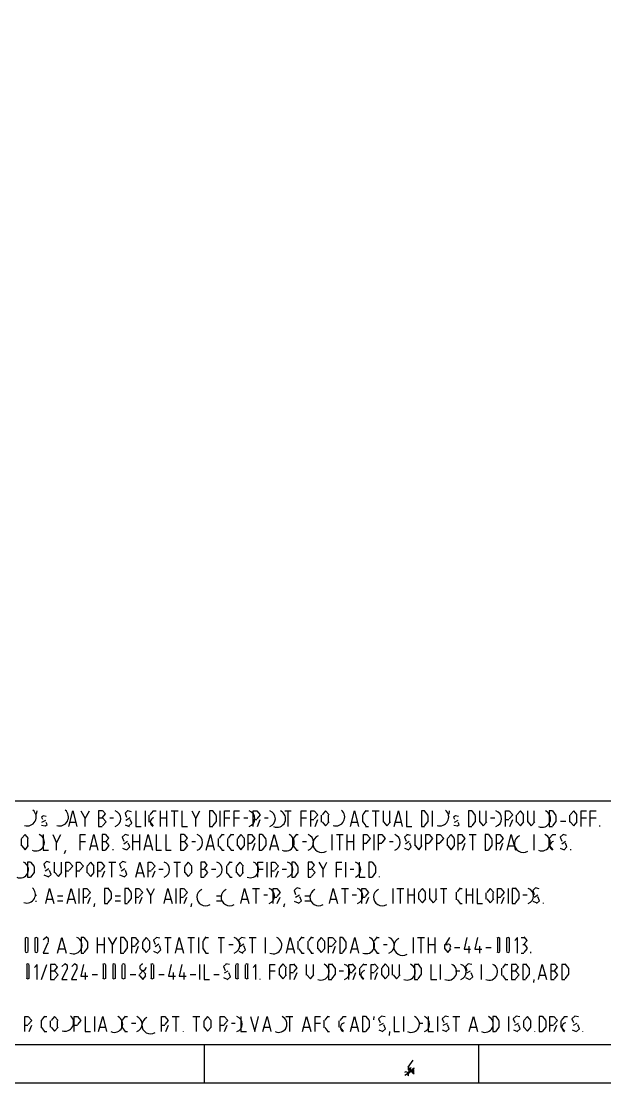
# Model space of a CAD drawing. Header units: millimetres. Extents: x 35 to 1147, y 31 to 824.
# Drawn here: x 188.5 to 318.5, y 31 to 267.6 of the extents above; entities that cross this region are included whole.
import ezdxf

# ---------------------------------------------------------------- set-up
doc = ezdxf.new("R2010")
doc.units = ezdxf.units.MM
for name, color, linetype in [('ARCS', 4, 'Continuous'), ('CURVES', 6, 'Continuous'), ('LINES', 7, 'Continuous'), ('RECTANGLES', 3, 'Continuous')]:
    doc.layers.add(name, color=color, linetype=linetype)

msp = doc.modelspace()

# ---------------------------------------------------------------- linework, layer by layer
at = {"layer": 'ARCS'}
for centre, radius, start, end in [((310.33, 337.69), 134.11, 150.0914, 150.0914), ((189.85, 90.25), 1.99, 252.0506, 50.5722), ((197.02, 90.25), 2, 252.7839, 49.8208), ((208.84, 89.86), 1.84, 289.0256, 70.9744), ((218.26, 89.08), 1.01, 100.6197, 246.3706), ((238.72, 89.86), 1.84, 289.0256, 70.9744), ((243.28, 89.86), 1.84, 289.0256, 70.9744), ((245.5, 89.86), 1.91, 245.8545, 65.8545), ((258.58, 90.25), 2, 252.7839, 49.8208), ((281.74, 90.25), 2, 252.7839, 49.8208), ((293.68, 89.86), 1.84, 289.0256, 70.9744), ((304.54, 89.86), 1.91, 245.8545, 65.8545), ((191.74, 84.58), 1.91, 245.8545, 65.8545), ((227.08, 84.58), 1.84, 289.0256, 70.9744), ((247.42, 84.58), 1.91, 245.8545, 65.8545), ((251.8, 84.58), 1.84, 289.0256, 70.9744), ((255.46, 84.28), 1.96, 113.8059, 302.0054), ((271.12, 84.58), 1.84, 289.0256, 70.9744), ((300.34, 84.28), 1.96, 113.8059, 302.0054), ((304.48, 84.58), 1.88, 247.5206, 67.5206), ((307.3, 83.8), 1.01, 100.6197, 246.3706), ((188.26, 78.52), 1.85, 245.0952, 65.0952), ((219.76, 78.52), 1.78, 289.6538, 70.3462), ((231.52, 78.52), 1.78, 289.6538, 70.3462), ((239.56, 78.52), 1.83, 246.8014, 66.8014), ((247.24, 78.52), 1.78, 289.6538, 70.3462), ((262.36, 78.52), 1.78, 289.6538, 70.3462), ((189.73, 73), 1.94, 251.3126, 49.9392), ((229.54, 72.37), 1.91, 114.7751, 302.55), ((234.94, 72.37), 1.91, 114.7751, 302.55), ((243.16, 72.64), 1.78, 289.6538, 70.3462), ((254.74, 72.37), 1.91, 114.7751, 302.55), ((262.84, 72.64), 1.78, 289.6538, 70.3462), ((268.9, 72.37), 1.91, 114.7751, 302.55), ((300.88, 72.64), 1.78, 289.6538, 70.3462), ((200.14, 61.66), 1.91, 245.8545, 65.8545), ((235.36, 61.66), 1.84, 289.0256, 70.9744), ((244.66, 61.66), 1.91, 245.8545, 65.8545), ((265.36, 61.66), 1.88, 247.5206, 67.5206), ((269.8, 61.66), 1.84, 289.0256, 70.9744), ((273.46, 61.36), 1.96, 113.8059, 302.0054), ((215.62, 56.74), 0.72, 90, 0), ((255.28, 55.72), 1.83, 246.8014, 66.8014), ((259.96, 55.72), 1.78, 289.6538, 70.3462), ((274.48, 55.72), 1.83, 246.8014, 66.8014), ((283.66, 55.72), 1.85, 245.0952, 65.0952), ((285.88, 55.72), 1.78, 289.6538, 70.3462), ((292.78, 55.72), 1.85, 245.0952, 65.0952), ((265.18, 55), 1.01, 100.6197, 246.3706), ((198.22, 44.44), 1.94, 252.0721, 49.1849), ((209.26, 44.08), 1.85, 245.0952, 65.0952), ((213.64, 44.08), 1.78, 289.6538, 70.3462), ((217.3, 43.81), 1.91, 114.7751, 302.55), ((235.96, 44.08), 1.78, 289.6538, 70.3462), ((245.86, 44.08), 1.85, 245.0952, 65.0952), ((275.38, 44.08), 1.85, 245.0952, 65.0952), ((277.72, 44.08), 1.78, 289.6538, 70.3462), ((291.82, 44.08), 1.85, 245.0952, 65.0952), ((260.62, 43.36), 1.01, 100.6197, 246.3706), ((309.97, 43.36), 1.01, 95.3558, 244.8852), ((274.21, 32.86), 0.563, 329.5345, 128.1572), ((275.41, 32.92), 0.761, 37.3039, 199.179), ((275.41, 34.3), 0.735, 165.3791, 326.3099), ((275.41, 32.71), 0.709, 27.646, 192.2648), ((275.44, 34.54), 0.649, 163.3008, 333.4349), ((275.8, 34), 0.608, 135, 296.5651), ((276.1, 33.64), 0.603, 95.7106, 264.2894)]:
    msp.add_arc(centre, radius, start, end, dxfattribs=at)
at = {"layer": 'CURVES'}
for p, q in [((193.44, 90.52), (193.02, 90.22)), ((193.02, 90.22), (193.21, 89.74)), ((194.04, 90.33), (193.36, 90.52)), ((199.12, 88.12), (199.96, 91.6)), ((199.96, 91.6), (200.92, 88.12)), ((201.76, 91.6), (202.72, 89.92)), ((202.72, 89.92), (203.68, 91.6)), ((206.56, 91.6), (205.72, 91.6)), ((205.72, 91.6), (205.72, 88.12)), ((207.28, 90.94), (206.62, 91.72)), ((206.62, 90.16), (207.28, 90.94)), ((207.4, 89.14), (206.62, 90.04)), ((212.26, 91.72), (211.62, 91.12)), ((211.62, 91.12), (211.96, 90.24)), ((213.05, 91.41), (212.28, 91.6)), ((214, 91.6), (214, 88.12)), ((217.9, 91.6), (217.12, 90.7)), ((224.32, 91.6), (224.32, 88.12)), ((226.48, 91.6), (227.44, 89.92)), ((227.44, 89.92), (228.28, 91.6)), ((231.16, 91.6), (230.44, 91.6)), ((230.44, 91.6), (230.44, 88.12)), ((232, 90.58), (231.22, 91.6)), ((233.8, 88.12), (233.8, 91.6)), ((233.8, 91.6), (235, 91.6)), ((235.96, 88.12), (235.96, 91.6)), ((235.96, 91.6), (237.16, 91.6)), ((240.16, 88.12), (240.16, 91.6)), ((240.16, 91.6), (241, 91.6)), ((241.84, 90.7), (241.06, 91.6)), ((241.06, 89.8), (241.84, 90.7)), ((250.84, 88.12), (250.84, 91.6)), ((250.84, 91.6), (252.04, 91.6)), ((253, 88.12), (253, 91.6)), ((253, 91.6), (253.72, 91.6)), ((254.56, 90.7), (253.78, 91.6)), ((253.78, 89.8), (254.56, 90.7)), ((256.3, 91.6), (255.52, 90.7)), ((257.08, 90.7), (256.3, 91.6)), ((261.88, 88.12), (262.72, 91.6)), ((262.72, 91.6), (263.68, 88.12)), ((265.3, 91.72), (264.64, 90.82)), ((271.6, 88.12), (272.56, 91.6)), ((272.56, 91.6), (273.4, 88.12)), ((274.36, 91.6), (274.36, 88.12)), ((278.32, 91.6), (277.72, 91.6)), ((277.72, 91.6), (277.72, 88.12)), ((279.16, 90.58), (278.38, 91.6)), ((285.24, 90.52), (284.82, 90.22)), ((284.82, 90.22), (285.01, 89.74)), ((285.96, 90.33), (285.28, 90.52)), ((288.88, 91.6), (288.16, 91.6)), ((288.16, 91.6), (288.16, 88.12)), ((289.72, 90.58), (288.94, 91.6)), ((296.44, 88.12), (296.44, 91.6)), ((296.44, 91.6), (297.16, 91.6)), ((298, 90.7), (297.22, 91.6)), ((297.22, 89.8), (298, 90.7)), ((299.74, 91.6), (298.96, 90.7)), ((300.52, 90.7), (299.74, 91.6)), ((306.88, 91.6), (306.16, 91.6)), ((306.16, 91.6), (306.16, 88.12)), ((307.72, 90.58), (306.94, 91.6)), ((311.62, 91.6), (310.84, 90.7)), ((312.4, 90.7), (311.62, 91.6)), ((313.24, 88.12), (313.24, 91.6)), ((313.24, 91.6), (314.44, 91.6)), ((315.28, 88.12), (315.28, 91.6)), ((315.28, 91.6), (316.6, 91.6)), ((192.99, 88.43), (193.81, 88.25)), ((193.9, 88.24), (194.31, 88.57)), ((194.31, 88.57), (194.09, 89.04)), ((206.62, 88.24), (207.4, 89.14)), ((211.63, 88.51), (212.55, 88.12)), ((212.5, 88.24), (213.14, 88.84)), ((213.14, 88.84), (212.8, 89.72)), ((214, 88.12), (215.2, 88.12)), ((217.12, 89.14), (217.9, 88.24)), ((224.32, 88.12), (225.52, 88.12)), ((231.22, 88.24), (232, 89.26)), ((255.52, 89.14), (256.3, 88.24)), ((256.3, 88.24), (257.08, 89.14)), ((264.64, 89.14), (265.3, 88.24)), ((269.2, 89.14), (269.98, 88.24)), ((269.98, 88.24), (270.76, 89.14)), ((274.36, 88.12), (275.56, 88.12)), ((278.38, 88.24), (279.16, 89.26)), ((284.91, 88.43), (285.73, 88.25)), ((285.7, 88.24), (286.11, 88.57)), ((286.11, 88.57), (285.89, 89.04)), ((288.94, 88.24), (289.72, 89.26)), ((290.68, 89.14), (291.46, 88.24)), ((291.46, 88.24), (292.24, 89.14)), ((298.96, 89.14), (299.74, 88.24)), ((299.74, 88.24), (300.52, 89.14)), ((301.36, 89.14), (302.14, 88.24)), ((302.14, 88.24), (302.92, 89.14)), ((306.94, 88.24), (307.72, 89.26)), ((310.84, 89.14), (311.62, 88.24)), ((311.62, 88.24), (312.4, 89.14)), ((189.34, 86.32), (188.56, 85.42)), ((190.12, 85.42), (189.34, 86.32)), ((193.36, 86.32), (193.36, 82.84)), ((195.52, 86.32), (196.36, 84.52)), ((196.36, 84.52), (197.32, 86.32)), ((201.64, 82.84), (201.64, 86.32)), ((201.64, 86.32), (202.84, 86.32)), ((203.8, 82.84), (204.64, 86.32)), ((204.64, 86.32), (205.6, 82.84)), ((207.28, 86.32), (206.56, 86.32)), ((206.56, 86.32), (206.56, 82.84)), ((208, 85.54), (207.34, 86.32)), ((207.34, 84.76), (208, 85.54)), ((211.66, 86.32), (211.02, 85.72)), ((211.02, 85.72), (211.36, 84.84)), ((212.45, 86.13), (211.68, 86.32)), ((215.92, 82.84), (216.76, 86.32)), ((216.76, 86.32), (217.72, 82.84)), ((218.56, 86.32), (218.56, 82.84)), ((220.72, 86.32), (220.72, 82.84)), ((224.8, 86.32), (223.96, 86.32)), ((223.96, 86.32), (223.96, 82.84)), ((225.52, 85.54), (224.86, 86.32)), ((224.86, 84.76), (225.52, 85.54)), ((229.72, 82.84), (230.68, 86.32)), ((230.68, 86.32), (231.52, 82.84)), ((233.26, 86.44), (232.6, 85.54)), ((235.3, 86.44), (234.64, 85.54)), ((237.46, 86.32), (236.68, 85.42)), ((238.24, 85.42), (237.46, 86.32)), ((239.08, 82.84), (239.08, 86.32)), ((239.08, 86.32), (239.8, 86.32)), ((240.64, 85.42), (239.86, 86.32)), ((239.86, 84.52), (240.64, 85.42)), ((242.2, 86.32), (241.48, 86.32)), ((241.48, 86.32), (241.48, 82.84)), ((243.04, 85.3), (242.26, 86.32)), ((243.88, 82.84), (244.84, 86.32)), ((244.84, 86.32), (245.8, 82.84)), ((249.82, 86.44), (249.16, 85.54)), ((264.76, 82.84), (264.76, 86.32)), ((264.76, 86.32), (265.48, 86.32)), ((266.32, 85.42), (265.54, 86.32)), ((265.54, 84.52), (266.32, 85.42)), ((268.12, 82.84), (268.12, 86.32)), ((268.12, 86.32), (268.84, 86.32)), ((269.68, 85.42), (268.9, 86.32)), ((268.9, 84.52), (269.68, 85.42)), ((274.54, 86.32), (273.9, 85.72)), ((273.9, 85.72), (274.24, 84.84)), ((275.21, 86.13), (274.44, 86.32)), ((278.68, 82.84), (278.68, 86.32)), ((278.68, 86.32), (279.4, 86.32)), ((280.24, 85.42), (279.46, 86.32)), ((279.46, 84.52), (280.24, 85.42)), ((281.08, 82.84), (281.08, 86.32)), ((281.08, 86.32), (281.8, 86.32)), ((282.64, 85.42), (281.86, 86.32)), ((281.86, 84.52), (282.64, 85.42)), ((284.26, 86.32), (283.48, 85.42)), ((285.04, 85.42), (284.26, 86.32)), ((285.88, 82.84), (285.88, 86.32)), ((285.88, 86.32), (286.6, 86.32)), ((287.44, 85.42), (286.66, 86.32)), ((286.66, 84.52), (287.44, 85.42)), ((292.6, 86.32), (291.88, 86.32)), ((291.88, 86.32), (291.88, 82.84)), ((293.44, 85.3), (292.66, 86.32)), ((294.4, 82.84), (294.4, 86.32)), ((294.4, 86.32), (295.12, 86.32)), ((295.96, 85.42), (295.18, 86.32)), ((295.18, 84.52), (295.96, 85.42)), ((296.8, 82.84), (297.64, 86.32)), ((297.64, 86.32), (298.6, 82.84)), ((306.94, 86.32), (306.16, 85.42)), ((309.22, 86.32), (308.58, 85.72)), ((308.58, 85.72), (308.92, 84.84)), ((310.01, 86.13), (309.24, 86.32)), ((188.56, 83.86), (189.34, 82.96)), ((189.34, 82.96), (190.12, 83.86)), ((193.36, 82.84), (194.56, 82.84)), ((208.12, 83.86), (207.34, 84.76)), ((207.34, 82.96), (208.12, 83.86)), ((211.03, 83.33), (211.95, 82.96)), ((212.02, 82.96), (212.66, 83.56)), ((212.66, 83.56), (212.32, 84.44)), ((218.56, 82.84), (219.76, 82.84)), ((220.72, 82.84), (221.92, 82.84)), ((225.64, 83.86), (224.86, 84.76)), ((224.86, 82.96), (225.64, 83.86)), ((232.6, 83.74), (233.26, 82.84)), ((234.64, 83.74), (235.3, 82.84)), ((236.68, 83.86), (237.46, 82.96)), ((237.46, 82.96), (238.24, 83.86)), ((242.26, 82.96), (243.04, 83.98)), ((249.16, 83.74), (249.82, 82.84)), ((273.91, 83.33), (274.83, 82.96)), ((274.78, 82.96), (275.42, 83.56)), ((275.42, 83.56), (275.08, 84.44)), ((276.28, 83.86), (277.06, 82.96)), ((277.06, 82.96), (277.84, 83.86)), ((283.48, 83.86), (284.26, 82.96)), ((284.26, 82.96), (285.04, 83.86)), ((292.66, 82.96), (293.44, 83.98)), ((306.16, 83.86), (306.94, 82.96)), ((308.59, 83.33), (309.51, 82.96)), ((309.46, 82.96), (310.1, 83.56)), ((310.1, 83.56), (309.76, 84.44)), ((190.6, 80.2), (189.88, 80.2)), ((189.88, 80.2), (189.88, 76.84)), ((191.44, 79.18), (190.66, 80.2)), ((194.14, 80.32), (193.5, 79.72)), ((193.5, 79.72), (193.84, 78.84)), ((194.93, 80.13), (194.16, 80.32)), ((195.14, 77.44), (194.8, 78.32)), ((198.4, 76.84), (198.4, 80.2)), ((198.4, 80.2), (199.12, 80.2)), ((199.96, 79.3), (199.18, 80.2)), ((199.18, 78.4), (199.96, 79.3)), ((200.8, 76.84), (200.8, 80.2)), ((200.8, 80.2), (201.52, 80.2)), ((202.36, 79.3), (201.58, 80.2)), ((201.58, 78.4), (202.36, 79.3)), ((203.98, 80.2), (203.2, 79.3)), ((204.76, 79.3), (203.98, 80.2)), ((205.6, 76.84), (205.6, 80.2)), ((205.6, 80.2), (206.32, 80.2)), ((207.16, 79.3), (206.38, 80.2)), ((206.38, 78.4), (207.16, 79.3)), ((211.06, 80.32), (210.42, 79.72)), ((210.42, 79.72), (210.76, 78.84)), ((211.85, 80.13), (211.08, 80.32)), ((212.06, 77.44), (211.72, 78.32)), ((214, 76.84), (214.96, 80.2)), ((214.96, 80.2), (215.92, 76.84)), ((216.76, 76.84), (216.76, 80.2)), ((216.76, 80.2), (217.48, 80.2)), ((218.32, 79.3), (217.54, 80.2)), ((217.54, 78.4), (218.32, 79.3)), ((225.7, 80.2), (224.92, 79.3)), ((226.48, 79.3), (225.7, 80.2)), ((229.24, 80.2), (228.52, 80.2)), ((228.52, 80.2), (228.52, 76.84)), ((229.96, 79.54), (229.3, 80.32)), ((229.3, 78.76), (229.96, 79.54)), ((230.08, 77.86), (229.3, 78.76)), ((235.06, 80.32), (234.4, 79.42)), ((237.22, 80.2), (236.44, 79.3)), ((238, 79.3), (237.22, 80.2)), ((241.24, 76.84), (241.24, 80.2)), ((241.24, 80.2), (242.44, 80.2)), ((244.24, 76.84), (244.24, 80.2)), ((244.24, 80.2), (244.96, 80.2)), ((245.8, 79.3), (245.02, 80.2)), ((245.02, 78.4), (245.8, 79.3)), ((249.4, 80.2), (248.8, 80.2)), ((248.8, 80.2), (248.8, 76.84)), ((250.24, 79.18), (249.46, 80.2)), ((253.12, 80.2), (252.4, 80.2)), ((252.4, 80.2), (252.4, 76.84)), ((253.84, 79.54), (253.18, 80.32)), ((253.18, 78.76), (253.84, 79.54)), ((253.96, 77.86), (253.18, 78.76)), ((254.8, 80.2), (255.76, 78.52)), ((255.76, 78.52), (256.6, 80.2)), ((258.76, 76.84), (258.76, 80.2)), ((258.76, 80.2), (259.96, 80.2)), ((263.8, 80.2), (263.8, 76.84)), ((266.68, 80.2), (265.96, 80.2)), ((265.96, 80.2), (265.96, 76.84)), ((267.52, 79.18), (266.74, 80.2)), ((190.66, 76.84), (191.44, 77.86)), ((193.51, 77.33), (194.43, 76.96)), ((194.5, 76.84), (195.14, 77.44)), ((196, 77.86), (196.78, 76.96)), ((196.78, 76.96), (197.56, 77.86)), ((203.2, 77.86), (203.98, 76.96)), ((203.98, 76.96), (204.76, 77.86)), ((210.43, 77.33), (211.35, 76.96)), ((211.42, 76.84), (212.06, 77.44)), ((224.92, 77.86), (225.7, 76.96)), ((225.7, 76.96), (226.48, 77.86)), ((229.3, 76.96), (230.08, 77.86)), ((234.4, 77.74), (235.06, 76.84)), ((236.44, 77.86), (237.22, 76.96)), ((237.22, 76.96), (238, 77.86)), ((249.46, 76.84), (250.24, 77.86)), ((253.18, 76.96), (253.96, 77.86)), ((263.8, 76.84), (265.12, 76.84)), ((266.74, 76.84), (267.52, 77.86)), ((193.96, 70.96), (194.8, 74.32)), ((194.8, 74.32), (195.76, 70.96)), ((198.76, 70.96), (199.6, 74.32)), ((199.6, 74.32), (200.56, 70.96)), ((202.36, 70.96), (202.36, 74.32)), ((202.36, 74.32), (203.08, 74.32)), ((203.92, 73.42), (203.14, 74.32)), ((203.14, 72.52), (203.92, 73.42)), ((207.76, 74.32), (207.04, 74.32)), ((207.04, 74.32), (207.04, 70.96)), ((208.6, 73.42), (207.82, 74.44)), ((212.2, 74.32), (211.6, 74.32)), ((211.6, 74.32), (211.6, 70.96)), ((213.04, 73.42), (212.26, 74.44)), ((214, 70.96), (214, 74.32)), ((214, 74.32), (214.72, 74.32)), ((215.56, 73.42), (214.78, 74.32)), ((214.78, 72.52), (215.56, 73.42)), ((216.4, 74.32), (217.36, 72.64)), ((217.36, 72.64), (218.2, 74.32)), ((220.36, 70.96), (221.2, 74.32)), ((221.2, 74.32), (222.16, 70.96)), ((223.96, 70.96), (223.96, 74.32)), ((223.96, 74.32), (224.68, 74.32)), ((225.52, 73.42), (224.74, 74.32)), ((224.74, 72.52), (225.52, 73.42)), ((237.4, 70.96), (238.24, 74.32)), ((238.24, 74.32), (239.2, 70.96)), ((244.6, 70.96), (244.6, 74.32)), ((244.6, 74.32), (245.44, 74.32)), ((246.28, 73.42), (245.5, 74.32)), ((245.5, 72.52), (246.28, 73.42)), ((249.94, 74.44), (249.3, 73.84)), ((249.3, 73.84), (249.64, 72.96)), ((250.73, 74.25), (249.96, 74.44)), ((257.2, 70.96), (258.04, 74.32)), ((258.04, 74.32), (259, 70.96)), ((264.4, 70.96), (264.4, 74.32)), ((264.4, 74.32), (265.12, 74.32)), ((265.96, 73.42), (265.18, 74.32)), ((265.18, 72.52), (265.96, 73.42)), ((277.9, 74.32), (277.12, 73.42)), ((278.68, 73.42), (277.9, 74.32)), ((286.3, 74.44), (285.64, 73.54)), ((290.08, 74.32), (290.08, 70.96)), ((293.02, 74.32), (292.24, 73.42)), ((293.8, 73.42), (293.02, 74.32)), ((294.64, 70.96), (294.64, 74.32)), ((294.64, 74.32), (295.36, 74.32)), ((296.2, 73.42), (295.42, 74.32)), ((295.42, 72.52), (296.2, 73.42)), ((298.6, 74.32), (297.88, 74.32)), ((297.88, 74.32), (297.88, 70.96)), ((299.44, 73.42), (298.66, 74.44)), ((303.1, 74.44), (302.46, 73.84)), ((302.46, 73.84), (302.8, 72.96)), ((303.89, 74.25), (303.12, 74.44)), ((207.82, 71.08), (208.6, 72.1)), ((212.26, 71.08), (213.04, 72.1)), ((249.31, 71.45), (250.23, 71.08)), ((250.3, 70.96), (250.94, 71.56)), ((250.94, 71.56), (250.6, 72.44)), ((277.12, 71.98), (277.9, 71.08)), ((277.9, 71.08), (278.68, 71.98)), ((279.52, 71.98), (280.3, 71.08)), ((280.3, 71.08), (281.08, 71.98)), ((285.64, 71.86), (286.3, 70.96)), ((292.24, 71.98), (293.02, 71.08)), ((293.02, 71.08), (293.8, 71.98)), ((298.66, 71.08), (299.44, 72.1)), ((302.47, 71.45), (303.39, 71.08)), ((303.34, 70.96), (303.98, 71.56)), ((303.98, 71.56), (303.64, 72.44)), ((290.08, 70.96), (291.28, 70.96)), ((189.35, 63.29), (189.35, 60.27)), ((189.7, 63.4), (189.36, 63.23)), ((190.04, 63.23), (189.7, 63.4)), ((190.05, 60.27), (190.05, 63.29)), ((191.51, 63.29), (191.51, 60.27)), ((191.86, 63.4), (191.52, 63.23)), ((192.2, 63.23), (191.86, 63.4)), ((192.21, 60.27), (192.21, 63.29)), ((194.44, 62.2), (193.36, 59.92)), ((194.03, 63.4), (193.38, 62.83)), ((194.6, 63.12), (194.02, 63.52)), ((194.58, 62.33), (194.6, 63.12)), ((196.6, 59.92), (197.56, 63.4)), ((197.56, 63.4), (198.52, 59.92)), ((202.48, 63.4), (201.88, 63.4)), ((201.88, 63.4), (201.88, 59.92)), ((203.32, 62.38), (202.54, 63.4)), ((207.88, 63.4), (208.84, 61.72)), ((208.84, 61.72), (209.8, 63.4)), ((211.36, 63.4), (210.64, 63.4)), ((210.64, 63.4), (210.64, 59.92)), ((212.2, 62.38), (211.42, 63.4)), ((213.16, 59.92), (213.16, 63.4)), ((213.16, 63.4), (213.88, 63.4)), ((214.72, 62.5), (213.94, 63.4)), ((213.94, 61.6), (214.72, 62.5)), ((216.34, 63.4), (215.56, 62.5)), ((217.12, 62.5), (216.34, 63.4)), ((218.62, 63.4), (217.98, 62.8)), ((217.98, 62.8), (218.32, 61.92)), ((219.41, 63.21), (218.64, 63.4)), ((222.88, 59.92), (223.72, 63.4)), ((223.72, 63.4), (224.68, 59.92)), ((229.66, 63.52), (229, 62.62)), ((237.58, 63.4), (236.94, 62.8)), ((236.94, 62.8), (237.28, 61.92)), ((238.37, 63.21), (237.6, 63.4)), ((247.6, 59.92), (248.44, 63.4)), ((248.44, 63.4), (249.4, 59.92)), ((251.02, 63.52), (250.36, 62.62)), ((253.18, 63.52), (252.52, 62.62)), ((255.34, 63.4), (254.56, 62.5)), ((256.12, 62.5), (255.34, 63.4)), ((256.96, 59.92), (256.96, 63.4)), ((256.96, 63.4), (257.8, 63.4)), ((258.64, 62.5), (257.86, 63.4)), ((257.86, 61.6), (258.64, 62.5)), ((260.08, 63.4), (259.48, 63.4)), ((259.48, 63.4), (259.48, 59.92)), ((260.92, 62.38), (260.14, 63.4)), ((261.88, 59.92), (262.84, 63.4)), ((262.84, 63.4), (263.68, 59.92)), ((267.82, 63.52), (267.16, 62.62)), ((283.91, 63.42), (283, 61.89)), ((284.04, 61.77), (283.59, 61.95)), ((284.2, 61.21), (284.04, 61.77)), ((287.8, 63.4), (287.2, 60.76)), ((290.2, 63.4), (289.6, 60.76)), ((294.82, 63.4), (294.48, 63.23)), ((294.59, 63.29), (294.59, 60.27)), ((295.16, 63.23), (294.82, 63.4)), ((295.17, 60.27), (295.17, 63.29)), ((296.63, 63.29), (296.63, 60.27)), ((296.98, 63.4), (296.64, 63.23)), ((297.32, 63.23), (296.98, 63.4)), ((297.33, 60.27), (297.33, 63.29)), ((299.08, 63.4), (298.48, 62.68)), ((299.08, 59.92), (299.08, 63.4)), ((301.24, 62.74), (300.58, 63.52)), ((300.58, 61.96), (301.24, 62.74)), ((301.24, 61.18), (300.58, 61.96)), ((189.36, 60.21), (189.7, 60.04)), ((189.7, 60.04), (190.04, 60.21)), ((191.52, 60.21), (191.86, 60.04)), ((191.86, 60.04), (192.2, 60.21)), ((193.36, 59.92), (194.56, 59.92)), ((202.54, 60.04), (203.32, 61.06)), ((211.42, 60.04), (212.2, 61.06)), ((215.56, 60.94), (216.34, 60.04)), ((216.34, 60.04), (217.12, 60.94)), ((217.99, 60.31), (218.91, 59.92)), ((218.98, 60.04), (219.62, 60.64)), ((219.62, 60.64), (219.28, 61.52)), ((229, 60.82), (229.66, 59.92)), ((236.95, 60.31), (237.87, 59.92)), ((237.82, 60.04), (238.46, 60.64)), ((238.46, 60.64), (238.12, 61.52)), ((250.36, 60.82), (251.02, 59.92)), ((252.52, 60.82), (253.18, 59.92)), ((254.56, 60.94), (255.34, 60.04)), ((255.34, 60.04), (256.12, 60.94)), ((260.14, 60.04), (260.92, 61.06)), ((267.16, 60.82), (267.82, 59.92)), ((282.88, 60.82), (283.54, 60.04)), ((283.54, 60.04), (284.2, 60.82)), ((287.2, 60.76), (288.64, 60.76)), ((289.6, 60.76), (291.16, 60.76)), ((294.48, 60.21), (294.82, 60.04)), ((294.82, 60.04), (295.16, 60.21)), ((296.64, 60.21), (296.98, 60.04)), ((296.98, 60.04), (297.32, 60.21)), ((300.58, 60.04), (301.24, 60.82)), ((189.94, 57.52), (189.6, 57.35)), ((189.71, 57.29), (189.71, 54.27)), ((190.28, 57.35), (189.94, 57.52)), ((190.29, 54.27), (190.29, 57.29)), ((192.04, 57.4), (191.44, 56.68)), ((192.04, 54.04), (192.04, 57.4)), ((195.88, 57.4), (195.04, 57.4)), ((195.04, 57.4), (195.04, 54.04)), ((196.6, 56.74), (195.94, 57.52)), ((198.23, 57.52), (197.58, 56.95)), ((198.8, 57.12), (198.22, 57.52)), ((198.78, 56.33), (198.8, 57.12)), ((200.39, 57.52), (199.74, 56.95)), ((200.96, 57.12), (200.38, 57.52)), ((200.94, 56.33), (200.96, 57.12)), ((202.36, 57.4), (201.76, 54.76)), ((206.98, 57.52), (206.64, 57.35)), ((206.75, 57.29), (206.75, 54.27)), ((207.32, 57.35), (206.98, 57.52)), ((207.33, 54.27), (207.33, 57.29)), ((209.14, 57.52), (208.8, 57.35)), ((208.91, 57.29), (208.91, 54.27)), ((209.48, 57.35), (209.14, 57.52)), ((209.49, 54.27), (209.49, 57.29)), ((210.95, 57.29), (210.95, 54.27)), ((211.3, 57.52), (210.96, 57.35)), ((211.64, 57.35), (211.3, 57.52)), ((211.65, 54.27), (211.65, 57.29)), ((217.66, 57.52), (217.32, 57.35)), ((217.43, 57.29), (217.43, 54.27)), ((218, 57.35), (217.66, 57.52)), ((218.01, 54.27), (218.01, 57.29)), ((221.92, 57.4), (221.32, 54.76)), ((224.32, 57.4), (223.72, 54.76)), ((229.24, 57.4), (229.24, 54.04)), ((234.22, 57.52), (233.58, 56.92)), ((233.58, 56.92), (233.92, 56.04)), ((234.89, 57.33), (234.12, 57.52)), ((236.27, 57.29), (236.27, 54.27)), ((236.62, 57.52), (236.28, 57.35)), ((236.96, 57.35), (236.62, 57.52)), ((236.85, 54.27), (236.85, 57.29)), ((238.43, 57.29), (238.43, 54.27)), ((238.78, 57.52), (238.44, 57.35)), ((239.12, 57.35), (238.78, 57.52)), ((239.01, 54.27), (239.01, 57.29)), ((240.76, 57.4), (240.16, 56.68)), ((240.76, 54.04), (240.76, 57.4)), ((243.88, 54.04), (243.88, 57.4)), ((243.88, 57.4), (245.08, 57.4)), ((246.82, 57.52), (246.04, 56.62)), ((247.6, 56.62), (246.82, 57.52)), ((248.44, 54.04), (248.44, 57.4)), ((248.44, 57.4), (249.16, 57.4)), ((250, 56.62), (249.22, 57.52)), ((257.68, 57.4), (256.96, 57.4)), ((256.96, 57.4), (256.96, 54.04)), ((258.52, 56.5), (257.74, 57.52)), ((261.52, 54.04), (261.52, 57.4)), ((261.52, 57.4), (262.24, 57.4)), ((263.08, 56.62), (262.3, 57.52)), ((264.82, 57.52), (264.04, 56.62)), ((266.44, 54.04), (266.44, 57.4)), ((266.44, 57.4), (267.16, 57.4)), ((268, 56.62), (267.22, 57.52)), ((269.62, 57.52), (268.84, 56.62)), ((270.4, 56.62), (269.62, 57.52)), ((276.88, 57.4), (276.16, 57.4)), ((276.16, 57.4), (276.16, 54.04)), ((277.72, 56.5), (276.94, 57.52)), ((279.76, 57.4), (279.76, 54.04)), ((288.1, 57.52), (287.46, 56.92)), ((287.46, 56.92), (287.8, 56.04)), ((288.89, 57.33), (288.12, 57.52)), ((296.38, 57.52), (295.72, 56.62)), ((298.6, 57.4), (297.76, 57.4)), ((297.76, 57.4), (297.76, 54.04)), ((299.32, 56.74), (298.66, 57.52)), ((300.88, 57.4), (300.28, 57.4)), ((300.28, 57.4), (300.28, 54.04)), ((301.72, 56.5), (300.94, 57.52)), ((303.76, 54.04), (304.6, 57.4)), ((304.6, 57.4), (305.56, 54.04)), ((307.24, 57.4), (306.52, 57.4)), ((306.52, 57.4), (306.52, 54.04)), ((307.96, 56.74), (307.3, 57.52)), ((309.64, 57.4), (308.92, 57.4)), ((308.92, 57.4), (308.92, 54.04)), ((310.48, 56.5), (309.7, 57.52)), ((195.94, 55.96), (196.6, 56.74)), ((196.72, 55.06), (195.94, 55.96)), ((195.94, 54.16), (196.72, 55.06)), ((198.64, 56.32), (197.56, 54.04)), ((200.8, 56.32), (199.72, 54.04)), ((201.76, 54.76), (203.32, 54.76)), ((215.62, 55.96), (214.96, 55.18)), ((214.96, 54.82), (215.62, 54.04)), ((216.28, 55.18), (215.62, 55.96)), ((215.62, 54.04), (216.28, 54.82)), ((221.32, 54.76), (222.88, 54.76)), ((223.72, 54.76), (225.28, 54.76)), ((233.59, 54.43), (234.51, 54.04)), ((234.46, 54.04), (235.1, 54.64)), ((235.1, 54.64), (234.76, 55.52)), ((246.04, 55.06), (246.82, 54.16)), ((246.82, 54.16), (247.6, 55.06)), ((249.22, 55.72), (250, 56.62)), ((252.16, 55.06), (252.94, 54.16)), ((252.94, 54.16), (253.72, 55.06)), ((257.74, 54.16), (258.52, 55.18)), ((262.3, 55.72), (263.08, 56.62)), ((264.04, 55.06), (264.82, 54.16)), ((267.22, 55.72), (268, 56.62)), ((268.84, 55.06), (269.62, 54.16)), ((269.62, 54.16), (270.4, 55.06)), ((271.36, 55.06), (272.14, 54.16)), ((272.14, 54.16), (272.92, 55.06)), ((276.94, 54.16), (277.72, 55.18)), ((287.47, 54.43), (288.39, 54.04)), ((288.46, 54.04), (289.1, 54.64)), ((289.1, 54.64), (288.76, 55.52)), ((295.72, 54.94), (296.38, 54.04)), ((298.66, 55.96), (299.32, 56.74)), ((299.44, 55.06), (298.66, 55.96)), ((298.66, 54.16), (299.44, 55.06)), ((300.94, 54.16), (301.72, 55.18)), ((307.3, 55.96), (307.96, 56.74)), ((308.08, 55.06), (307.3, 55.96)), ((307.3, 54.16), (308.08, 55.06)), ((309.7, 54.16), (310.48, 55.18)), ((189.6, 54.33), (189.94, 54.16)), ((189.94, 54.16), (190.28, 54.33)), ((197.56, 54.04), (198.76, 54.04)), ((199.72, 54.04), (200.92, 54.04)), ((206.64, 54.33), (206.98, 54.16)), ((206.98, 54.16), (207.32, 54.33)), ((208.8, 54.33), (209.14, 54.16)), ((209.14, 54.16), (209.48, 54.33)), ((210.96, 54.33), (211.3, 54.16)), ((211.3, 54.16), (211.64, 54.33)), ((217.32, 54.33), (217.66, 54.16)), ((217.66, 54.16), (218, 54.33)), ((229.24, 54.04), (230.44, 54.04)), ((236.28, 54.33), (236.62, 54.16)), ((236.62, 54.16), (236.96, 54.33)), ((238.44, 54.33), (238.78, 54.16)), ((238.78, 54.16), (239.12, 54.33)), ((279.76, 54.04), (281.08, 54.04)), ((189.28, 42.4), (189.28, 45.76)), ((189.28, 45.76), (190, 45.76)), ((190.84, 44.86), (190.06, 45.76)), ((193.66, 45.88), (193, 44.98)), ((195.94, 45.76), (195.16, 44.86)), ((196.72, 44.86), (195.94, 45.76)), ((200.32, 42.4), (200.32, 45.76)), ((200.32, 45.76), (201.04, 45.76)), ((201.88, 44.86), (201.1, 45.76)), ((202.72, 45.76), (202.72, 42.4)), ((205.72, 42.4), (206.68, 45.76)), ((206.68, 45.76), (207.52, 42.4)), ((211.66, 45.88), (211, 44.98)), ((219.76, 42.4), (219.76, 45.76)), ((219.76, 45.76), (220.48, 45.76)), ((221.32, 44.86), (220.54, 45.76)), ((230.02, 45.76), (229.24, 44.86)), ((230.8, 44.86), (230.02, 45.76)), ((232.84, 42.4), (232.84, 45.76)), ((232.84, 45.76), (233.68, 45.76)), ((234.52, 44.86), (233.74, 45.76)), ((237.4, 45.76), (237.4, 42.4)), ((239.56, 45.76), (240.52, 42.4)), ((240.52, 42.4), (241.36, 45.76)), ((242.32, 42.4), (243.28, 45.76)), ((243.28, 45.76), (244.12, 42.4)), ((251.2, 42.4), (252.04, 45.76)), ((252.04, 45.76), (253, 42.4)), ((253.96, 42.4), (253.96, 45.76)), ((253.96, 45.76), (255.16, 45.76)), ((256.78, 45.88), (256.12, 44.98)), ((260.26, 45.76), (259.48, 44.86)), ((261.88, 42.4), (262.72, 45.76)), ((262.72, 45.76), (263.68, 42.4)), ((265.24, 45.76), (264.52, 45.76)), ((264.52, 45.76), (264.52, 42.4)), ((266.08, 44.86), (265.3, 45.88)), ((268.78, 45.88), (268.14, 45.28)), ((268.14, 45.28), (268.48, 44.4)), ((269.57, 45.69), (268.8, 45.88)), ((271.6, 45.76), (271.6, 42.4)), ((279.16, 45.76), (279.16, 42.4)), ((282.94, 45.88), (282.3, 45.28)), ((282.3, 45.28), (282.64, 44.4)), ((283.73, 45.69), (282.96, 45.88)), ((288.28, 42.4), (289.24, 45.76)), ((289.24, 45.76), (290.2, 42.4)), ((294.16, 45.76), (293.56, 45.76)), ((293.56, 45.76), (293.56, 42.4)), ((295, 44.86), (294.22, 45.88)), ((298.78, 45.88), (298.14, 45.28)), ((298.14, 45.28), (298.48, 44.4)), ((299.57, 45.69), (298.8, 45.88)), ((301.3, 45.76), (300.52, 44.86)), ((302.08, 44.86), (301.3, 45.76)), ((304.6, 45.76), (303.88, 45.76)), ((303.88, 45.76), (303.88, 42.4)), ((305.44, 44.86), (304.66, 45.88)), ((306.28, 42.4), (306.28, 45.76)), ((306.28, 45.76), (307.12, 45.76)), ((307.96, 44.86), (307.18, 45.76)), ((309.58, 45.76), (308.8, 44.86)), ((311.86, 45.88), (311.22, 45.28)), ((311.22, 45.28), (311.56, 44.4)), ((312.65, 45.69), (311.88, 45.88)), ((190.06, 43.96), (190.84, 44.86)), ((193, 43.3), (193.66, 42.4)), ((195.16, 43.42), (195.94, 42.52)), ((195.94, 42.52), (196.72, 43.42)), ((201.1, 43.96), (201.88, 44.86)), ((211, 43.3), (211.66, 42.4)), ((220.54, 43.96), (221.32, 44.86)), ((229.24, 43.42), (230.02, 42.52)), ((230.02, 42.52), (230.8, 43.42)), ((233.74, 43.96), (234.52, 44.86)), ((256.12, 43.3), (256.78, 42.4)), ((259.48, 43.42), (260.26, 42.52)), ((265.3, 42.4), (266.08, 43.42)), ((268.15, 42.79), (269.07, 42.4)), ((269.02, 42.4), (269.66, 43)), ((269.66, 43), (269.32, 43.88)), ((282.31, 42.79), (283.23, 42.4)), ((283.18, 42.4), (283.82, 43)), ((283.82, 43), (283.48, 43.88)), ((294.22, 42.4), (295, 43.42)), ((298.15, 42.79), (299.07, 42.4)), ((299.02, 42.4), (299.66, 43)), ((299.66, 43), (299.32, 43.88)), ((300.52, 43.42), (301.3, 42.52)), ((301.3, 42.52), (302.08, 43.42)), ((304.66, 42.4), (305.44, 43.42)), ((307.18, 43.96), (307.96, 44.86)), ((308.8, 43.42), (309.58, 42.52)), ((311.23, 42.79), (312.15, 42.4)), ((312.22, 42.4), (312.86, 43)), ((312.86, 43), (312.52, 43.88)), ((202.72, 42.4), (203.92, 42.4)), ((237.4, 42.4), (238.72, 42.4)), ((271.6, 42.4), (272.8, 42.4)), ((279.16, 42.4), (280.36, 42.4))]:
    msp.add_line(p, q, dxfattribs=at)
at = {"layer": 'LINES'}
for p, q in [((52.24, 93.88), (1137.16, 93.88)), ((191.92, 90.88), (192.04, 91.6)), ((205.72, 90.04), (206.56, 90.04)), ((208.24, 90.04), (209.08, 90.04)), ((211.84, 89.56), (212.8, 90.16)), ((216.16, 88.12), (216.16, 91.6)), ((217, 89.08), (217, 90.64)), ((217.84, 91.6), (218.56, 91.6)), ((219.52, 88.12), (219.52, 91.6)), ((219.52, 90.04), (220.96, 90.04)), ((220.96, 88.12), (220.96, 91.6)), ((221.92, 91.6), (223.48, 91.6)), ((222.64, 88.12), (222.64, 91.6)), ((232, 89.2), (232, 90.52)), ((232.84, 88.12), (232.84, 91.6)), ((233.8, 90.04), (235, 90.04)), ((235.96, 90.04), (237.16, 90.04)), ((238.12, 90.04), (238.96, 90.04)), ((242.68, 90.04), (243.52, 90.04)), ((247.24, 91.6), (248.68, 91.6)), ((247.96, 88.12), (247.96, 91.6)), ((250.84, 90.04), (252.04, 90.04)), ((255.4, 89.08), (255.4, 90.64)), ((256.96, 89.08), (256.96, 90.64)), ((264.64, 89.08), (264.64, 90.76)), ((265.24, 91.6), (265.84, 91.6)), ((266.68, 91.6), (268.24, 91.6)), ((267.52, 88.12), (267.52, 91.6)), ((269.2, 89.08), (269.2, 91.6)), ((270.64, 89.08), (270.64, 91.6)), ((279.16, 89.2), (279.16, 90.52)), ((280.12, 88.12), (280.12, 91.6)), ((283.84, 90.88), (283.96, 91.6)), ((289.72, 89.2), (289.72, 90.52)), ((290.68, 89.08), (290.68, 91.6)), ((292.12, 89.08), (292.12, 91.6)), ((293.08, 90.04), (294.04, 90.04)), ((298.84, 89.08), (298.84, 90.64)), ((300.4, 89.08), (300.4, 90.64)), ((301.36, 89.08), (301.36, 91.6)), ((302.8, 89.08), (302.8, 91.6)), ((307.72, 89.2), (307.72, 90.52)), ((310.72, 89.08), (310.72, 90.64)), ((312.28, 89.08), (312.28, 90.64)), ((313.24, 90.04), (314.44, 90.04)), ((315.28, 90.04), (316.6, 90.04)), ((193.12, 89.08), (193.96, 89.56)), ((199.36, 89.08), (200.68, 89.08)), ((202.72, 88.12), (202.72, 89.92)), ((205.72, 88.12), (206.56, 88.12)), ((227.44, 88.12), (227.44, 89.92)), ((230.44, 88.12), (231.16, 88.12)), ((240.16, 89.68), (241, 89.68)), ((241.12, 88.12), (241.72, 89.68)), ((253, 89.68), (253.72, 89.68)), ((253.96, 88.12), (254.56, 89.68)), ((262.12, 89.08), (263.44, 89.08)), ((265.24, 88.12), (265.84, 88.12)), ((271.84, 89.08), (273.16, 89.08)), ((277.72, 88.12), (278.32, 88.12)), ((285.04, 89.08), (285.88, 89.56)), ((288.16, 88.12), (288.88, 88.12)), ((296.44, 89.68), (297.16, 89.68)), ((297.4, 88.12), (298, 89.68)), ((306.16, 88.12), (306.88, 88.12)), ((308.68, 89.32), (309.88, 89.32)), ((317.44, 88.12), (317.44, 88.36)), ((188.56, 83.8), (188.56, 85.36)), ((190, 83.8), (190, 85.36)), ((213.4, 82.84), (213.4, 86.32)), ((214.96, 82.84), (214.96, 86.32)), ((232.48, 83.68), (232.48, 85.48)), ((233.2, 86.32), (233.68, 86.32)), ((234.52, 83.68), (234.52, 85.48)), ((235.24, 86.32), (235.84, 86.32)), ((236.68, 83.8), (236.68, 85.36)), ((238.24, 83.8), (238.24, 85.36)), ((243.04, 83.92), (243.04, 85.24)), ((249.04, 83.68), (249.04, 85.48)), ((249.76, 86.32), (250.24, 86.32)), ((257.8, 82.84), (257.8, 86.32)), ((258.76, 86.32), (260.2, 86.32)), ((259.48, 82.84), (259.48, 86.32)), ((261.16, 82.84), (261.16, 86.32)), ((262.6, 82.84), (262.6, 86.32)), ((267.16, 82.84), (267.16, 86.32)), ((276.28, 83.8), (276.28, 86.32)), ((277.72, 83.8), (277.72, 86.32)), ((283.48, 83.8), (283.48, 85.36)), ((285.04, 83.8), (285.04, 85.36)), ((288.28, 86.32), (289.84, 86.32)), ((289.12, 82.84), (289.12, 86.32)), ((293.44, 83.92), (293.44, 85.24)), ((302.8, 82.84), (302.8, 86.32)), ((306.16, 83.8), (306.16, 85.36)), ((306.88, 86.32), (307.6, 86.32)), ((196.36, 82.84), (196.36, 84.52)), ((198.16, 82.12), (198.4, 82.84)), ((201.64, 84.76), (202.84, 84.76)), ((204.04, 83.8), (205.36, 83.8)), ((206.56, 84.76), (207.28, 84.76)), ((206.56, 82.84), (207.28, 82.84)), ((208.96, 82.84), (208.96, 83.08)), ((211.36, 84.28), (212.2, 84.88)), ((213.4, 84.76), (214.96, 84.76)), ((216.16, 83.8), (217.36, 83.8)), ((223.96, 84.76), (224.8, 84.76)), ((223.96, 82.84), (224.8, 82.84)), ((226.48, 84.76), (227.32, 84.76)), ((229.96, 83.8), (231.28, 83.8)), ((233.2, 82.84), (233.68, 82.84)), ((235.24, 82.84), (235.84, 82.84)), ((239.08, 84.4), (239.8, 84.4)), ((240.04, 82.84), (240.64, 84.4)), ((241.48, 82.84), (242.2, 82.84)), ((244.24, 83.8), (245.44, 83.8)), ((249.76, 82.84), (250.24, 82.84)), ((251.2, 84.76), (252.04, 84.76)), ((261.16, 84.76), (262.6, 84.76)), ((264.76, 84.4), (265.48, 84.4)), ((268.12, 84.4), (268.84, 84.4)), ((270.52, 84.76), (271.36, 84.76)), ((274.12, 84.28), (274.96, 84.88)), ((278.68, 84.4), (279.4, 84.4)), ((281.08, 84.4), (281.8, 84.4)), ((285.88, 84.4), (286.6, 84.4)), ((286.84, 82.84), (287.44, 84.4)), ((291.88, 82.84), (292.6, 82.84)), ((294.4, 84.4), (295.12, 84.4)), ((295.24, 82.84), (295.84, 84.4)), ((297.04, 83.8), (298.36, 83.8)), ((308.92, 84.28), (309.76, 84.88)), ((310.96, 82.84), (310.96, 83.08)), ((191.44, 77.8), (191.44, 79.12)), ((193.84, 78.28), (194.68, 78.76)), ((195.88, 77.8), (195.88, 80.2)), ((197.44, 77.8), (197.44, 80.2)), ((198.4, 78.28), (199.12, 78.28)), ((200.8, 78.28), (201.52, 78.28)), ((203.2, 77.8), (203.2, 79.24)), ((204.64, 77.8), (204.64, 79.24)), ((205.6, 78.28), (206.32, 78.28)), ((206.56, 76.84), (207.16, 78.28)), ((208, 80.2), (209.56, 80.2)), ((208.72, 76.84), (208.72, 80.2)), ((210.76, 78.28), (211.6, 78.76)), ((216.76, 78.28), (217.48, 78.28)), ((217.72, 76.84), (218.32, 78.28)), ((219.16, 78.64), (220.12, 78.64)), ((222.52, 80.2), (223.96, 80.2)), ((223.24, 76.84), (223.24, 80.2)), ((224.92, 77.8), (224.92, 79.24)), ((226.48, 77.8), (226.48, 79.24)), ((228.52, 78.64), (229.24, 78.64)), ((230.92, 78.64), (231.88, 78.64)), ((234.28, 77.68), (234.28, 79.36)), ((235, 80.2), (235.48, 80.2)), ((236.44, 77.8), (236.44, 79.24)), ((237.88, 77.8), (237.88, 79.24)), ((241.24, 78.64), (242.44, 78.64)), ((243.28, 76.84), (243.28, 80.2)), ((244.24, 78.28), (244.96, 78.28)), ((245.2, 76.84), (245.8, 78.28)), ((246.64, 78.64), (247.6, 78.64)), ((250.24, 77.8), (250.24, 79.12)), ((252.4, 78.64), (253.12, 78.64)), ((255.76, 76.84), (255.76, 78.52)), ((258.76, 78.64), (259.96, 78.64)), ((260.8, 76.84), (260.8, 80.2)), ((261.76, 78.64), (262.6, 78.64)), ((267.52, 77.8), (267.52, 79.12)), ((189.88, 76.84), (190.6, 76.84)), ((214.36, 77.8), (215.56, 77.8)), ((228.52, 76.84), (229.24, 76.84)), ((235, 76.84), (235.48, 76.84)), ((248.8, 76.84), (249.4, 76.84)), ((252.4, 76.84), (253.12, 76.84)), ((265.96, 76.84), (266.68, 76.84)), ((268.36, 76.84), (268.36, 76.96)), ((201.4, 70.96), (201.4, 74.32)), ((208.6, 72.04), (208.6, 73.36)), ((213.04, 72.04), (213.04, 73.36)), ((223, 70.96), (223, 74.32)), ((240.04, 74.32), (241.6, 74.32)), ((240.88, 70.96), (240.88, 74.32)), ((259.84, 74.32), (261.4, 74.32)), ((260.68, 70.96), (260.68, 74.32)), ((271.36, 70.96), (271.36, 74.32)), ((272.2, 74.32), (273.76, 74.32)), ((273.04, 70.96), (273.04, 74.32)), ((274.72, 70.96), (274.72, 74.32)), ((276.16, 70.96), (276.16, 74.32)), ((277.12, 71.92), (277.12, 73.36)), ((278.56, 71.92), (278.56, 73.36)), ((279.52, 71.92), (279.52, 74.32)), ((280.96, 71.92), (280.96, 74.32)), ((281.92, 74.32), (283.36, 74.32)), ((282.64, 70.96), (282.64, 74.32)), ((285.52, 71.8), (285.52, 73.48)), ((286.24, 74.32), (286.72, 74.32)), ((287.68, 70.96), (287.68, 74.32)), ((289.12, 70.96), (289.12, 74.32)), ((292.12, 71.92), (292.12, 73.36)), ((293.68, 71.92), (293.68, 73.36)), ((297.04, 70.96), (297.04, 74.32)), ((299.44, 72.04), (299.44, 73.36)), ((191.8, 72.64), (191.8, 72.88)), ((191.8, 71.32), (191.8, 71.56)), ((194.2, 71.92), (195.4, 71.92)), ((196.6, 72.64), (197.8, 72.64)), ((196.6, 71.56), (197.8, 71.56)), ((199, 71.92), (200.32, 71.92)), ((202.36, 72.4), (203.08, 72.4)), ((203.32, 70.96), (203.92, 72.4)), ((209.44, 72.64), (210.64, 72.64)), ((209.44, 71.56), (210.64, 71.56)), ((214, 72.4), (214.72, 72.4)), ((214.84, 70.96), (215.44, 72.4)), ((217.36, 70.96), (217.36, 72.64)), ((220.6, 71.92), (221.92, 71.92)), ((223.96, 72.4), (224.68, 72.4)), ((224.8, 70.96), (225.4, 72.4)), ((232, 72.64), (233.2, 72.64)), ((232, 71.56), (233.2, 71.56)), ((237.64, 71.92), (238.96, 71.92)), ((242.56, 72.88), (243.4, 72.88)), ((244.6, 72.4), (245.44, 72.4)), ((245.56, 70.96), (246.16, 72.4)), ((249.64, 72.4), (250.48, 72.88)), ((251.68, 72.64), (252.88, 72.64)), ((251.68, 71.56), (252.88, 71.56)), ((257.44, 71.92), (258.76, 71.92)), ((262.24, 72.88), (263.2, 72.88)), ((264.4, 72.4), (265.12, 72.4)), ((265.36, 70.96), (265.96, 72.4)), ((274.72, 72.88), (276.16, 72.88)), ((287.68, 72.88), (289.12, 72.88)), ((294.64, 72.4), (295.36, 72.4)), ((295.48, 70.96), (296.08, 72.4)), ((300.28, 72.88), (301.24, 72.88)), ((302.8, 72.4), (303.64, 72.88)), ((304.84, 70.96), (304.84, 71.08)), ((204.76, 70.24), (204.88, 70.96)), ((207.04, 70.96), (207.76, 70.96)), ((211.6, 70.96), (212.2, 70.96)), ((226.36, 70.24), (226.48, 70.96)), ((247, 70.24), (247.24, 70.96)), ((286.24, 70.96), (286.72, 70.96)), ((297.88, 70.96), (298.6, 70.96)), ((203.32, 61), (203.32, 62.32)), ((205.48, 59.92), (205.48, 63.4)), ((205.48, 61.84), (207.04, 61.84)), ((207.04, 59.92), (207.04, 63.4)), ((208.84, 59.92), (208.84, 61.72)), ((212.2, 61), (212.2, 62.32)), ((215.56, 60.88), (215.56, 62.44)), ((217.12, 60.88), (217.12, 62.44)), ((218.32, 61.36), (219.16, 61.96)), ((220.48, 63.4), (221.92, 63.4)), ((221.2, 59.92), (221.2, 63.4)), ((225.64, 63.4), (227.08, 63.4)), ((226.36, 59.92), (226.36, 63.4)), ((228.04, 59.92), (228.04, 63.4)), ((229, 60.76), (229, 62.56)), ((229.6, 63.4), (230.2, 63.4)), ((232.36, 63.4), (233.8, 63.4)), ((233.08, 59.92), (233.08, 63.4)), ((234.76, 61.84), (235.72, 61.84)), ((237.16, 61.36), (238.12, 61.96)), ((239.32, 63.4), (240.88, 63.4)), ((240.04, 59.92), (240.04, 63.4)), ((242.92, 59.92), (242.92, 63.4)), ((250.24, 60.76), (250.24, 62.56)), ((250.96, 63.4), (251.56, 63.4)), ((252.4, 60.76), (252.4, 62.56)), ((253.12, 63.4), (253.6, 63.4)), ((254.56, 60.88), (254.56, 62.44)), ((256.12, 60.88), (256.12, 62.44)), ((260.92, 61), (260.92, 62.32)), ((267.04, 60.76), (267.04, 62.56)), ((267.76, 63.4), (268.24, 63.4)), ((269.2, 61.84), (270.04, 61.84)), ((275.92, 59.92), (275.92, 63.4)), ((276.76, 63.4), (278.32, 63.4)), ((277.6, 59.92), (277.6, 63.4)), ((279.28, 59.92), (279.28, 63.4)), ((279.28, 61.84), (280.72, 61.84)), ((280.72, 59.92), (280.72, 63.4)), ((282.88, 60.76), (282.88, 61.84)), ((282.88, 61.84), (283.48, 61.84)), ((299.92, 63.4), (300.52, 63.4)), ((300.28, 61.84), (300.52, 61.84)), ((196.96, 60.88), (198.16, 60.88)), ((201.88, 59.92), (202.48, 59.92)), ((210.64, 59.92), (211.36, 59.92)), ((213.16, 61.48), (213.88, 61.48)), ((214, 59.92), (214.6, 61.48)), ((223.12, 60.88), (224.44, 60.88)), ((229.6, 59.92), (230.2, 59.92)), ((247.84, 60.88), (249.16, 60.88)), ((250.96, 59.92), (251.56, 59.92)), ((253.12, 59.92), (253.6, 59.92)), ((256.96, 61.48), (257.8, 61.48)), ((257.92, 59.92), (258.52, 61.48)), ((259.48, 59.92), (260.08, 59.92)), ((262.12, 60.88), (263.44, 60.88)), ((267.76, 59.92), (268.24, 59.92)), ((284.08, 60.76), (284.08, 61.12)), ((285.04, 61.12), (286.24, 61.12)), ((288.28, 59.92), (288.28, 61.48)), ((290.68, 59.92), (290.68, 61.48)), ((292, 61.12), (293.2, 61.12)), ((299.92, 59.92), (300.52, 59.92)), ((301.24, 60.76), (301.24, 61.12)), ((302.08, 59.92), (302.08, 60.16)), ((193, 54.04), (194.2, 57.4)), ((228.28, 54.04), (228.28, 57.4)), ((252.04, 55), (252.04, 57.4)), ((253.6, 55), (253.6, 57.4)), ((264.76, 57.4), (265.48, 57.4)), ((271.24, 55), (271.24, 57.4)), ((272.8, 55), (272.8, 57.4)), ((281.92, 54.04), (281.92, 57.4)), ((291.04, 54.04), (291.04, 57.4)), ((296.32, 57.4), (296.92, 57.4)), ((195.04, 55.96), (195.88, 55.96)), ((202.84, 54.04), (202.84, 55.6)), ((204.28, 55.12), (205.48, 55.12)), ((212.8, 55.12), (214, 55.12)), ((214.84, 54.76), (214.84, 55.12)), ((216.16, 54.76), (216.16, 55.12)), ((219.16, 55.12), (220.36, 55.12)), ((222.4, 54.04), (222.4, 55.6)), ((224.8, 54.04), (224.8, 55.6)), ((226.12, 55.12), (227.44, 55.12)), ((231.4, 55.12), (232.6, 55.12)), ((233.8, 55.48), (234.64, 55.96)), ((243.88, 55.96), (245.08, 55.96)), ((246.04, 55), (246.04, 56.56)), ((247.48, 55), (247.48, 56.56)), ((248.44, 55.6), (249.16, 55.6)), ((249.28, 54.04), (250, 55.6)), ((258.52, 55.12), (258.52, 56.44)), ((259.36, 55.96), (260.32, 55.96)), ((261.52, 55.6), (262.24, 55.6)), ((262.48, 54.04), (263.08, 55.6)), ((263.92, 55), (263.92, 56.56)), ((266.44, 55.6), (267.16, 55.6)), ((267.28, 54.04), (267.88, 55.6)), ((268.84, 55), (268.84, 56.56)), ((270.4, 55), (270.4, 56.56)), ((277.72, 55.12), (277.72, 56.44)), ((285.28, 55.96), (286.24, 55.96)), ((287.8, 55.48), (288.64, 55.96)), ((295.6, 54.88), (295.6, 56.56)), ((297.76, 55.96), (298.6, 55.96)), ((301.72, 55.12), (301.72, 56.44)), ((304, 55), (305.32, 55)), ((306.52, 55.96), (307.24, 55.96)), ((310.48, 55.12), (310.48, 56.44)), ((195.04, 54.04), (195.88, 54.04)), ((241.72, 54.04), (241.72, 54.16)), ((256.96, 54.04), (257.68, 54.04)), ((276.16, 54.04), (276.88, 54.04)), ((296.32, 54.04), (296.92, 54.04)), ((297.76, 54.04), (298.6, 54.04)), ((300.28, 54.04), (300.88, 54.04)), ((302.68, 53.32), (302.8, 54.04)), ((306.52, 54.04), (307.24, 54.04)), ((308.92, 54.04), (309.64, 54.04)), ((193.6, 45.76), (194.2, 45.76)), ((204.88, 42.4), (204.88, 45.76)), ((211.6, 45.76), (212.2, 45.76)), ((222.16, 45.76), (223.72, 45.76)), ((223, 42.4), (223, 45.76)), ((226.72, 45.76), (228.28, 45.76)), ((227.56, 42.4), (227.56, 45.76)), ((247.48, 45.76), (249.04, 45.76)), ((248.32, 42.4), (248.32, 45.76)), ((256.72, 45.76), (257.2, 45.76)), ((260.2, 45.76), (260.92, 45.76)), ((267.04, 45.04), (267.16, 45.76)), ((273.76, 42.4), (273.76, 45.76)), ((281.32, 42.4), (281.32, 45.76)), ((284.68, 45.76), (286.24, 45.76)), ((285.4, 42.4), (285.4, 45.76)), ((297.16, 42.4), (297.16, 45.76)), ((309.52, 45.76), (310.24, 45.76)), ((189.28, 43.84), (190, 43.84)), ((190.24, 42.4), (190.84, 43.84)), ((193, 43.24), (193, 44.92)), ((195.04, 43.36), (195.04, 44.8)), ((196.6, 43.36), (196.6, 44.8)), ((200.32, 43.84), (201.04, 43.84)), ((205.96, 43.36), (207.28, 43.36)), ((210.88, 43.24), (210.88, 44.92)), ((213.04, 44.32), (214, 44.32)), ((219.76, 43.84), (220.48, 43.84)), ((220.72, 42.4), (221.32, 43.84)), ((229.24, 43.36), (229.24, 44.8)), ((230.8, 43.36), (230.8, 44.8)), ((232.84, 43.84), (233.68, 43.84)), ((233.8, 42.4), (234.4, 43.84)), ((235.36, 44.32), (236.2, 44.32)), ((242.56, 43.36), (243.88, 43.36)), ((251.44, 43.36), (252.76, 43.36)), ((253.96, 44.32), (255.16, 44.32)), ((256, 43.24), (256, 44.92)), ((259.36, 43.36), (259.36, 44.8)), ((262.12, 43.36), (263.44, 43.36)), ((266.08, 43.36), (266.08, 44.8)), ((268.36, 43.84), (269.2, 44.32)), ((277.12, 44.32), (277.96, 44.32)), ((282.52, 43.84), (283.48, 44.32)), ((288.64, 43.36), (289.84, 43.36)), ((295, 43.36), (295, 44.8)), ((298.48, 43.84), (299.32, 44.32)), ((300.52, 43.36), (300.52, 44.8)), ((302.08, 43.36), (302.08, 44.8)), ((305.44, 43.36), (305.44, 44.8)), ((306.28, 43.84), (307.12, 43.84)), ((307.24, 42.4), (307.84, 43.84)), ((308.8, 43.36), (308.8, 44.8)), ((311.56, 43.84), (312.4, 44.32)), ((193.6, 42.4), (194.2, 42.4)), ((211.6, 42.4), (212.2, 42.4)), ((224.68, 42.4), (224.68, 42.52)), ((256.72, 42.4), (257.2, 42.4)), ((264.52, 42.4), (265.24, 42.4)), ((270.52, 41.56), (270.64, 42.4)), ((293.56, 42.4), (294.16, 42.4)), ((302.92, 42.4), (302.92, 42.52)), ((303.88, 42.4), (304.6, 42.4)), ((313.6, 42.4), (313.6, 42.52)), ((229.36, 31), (229.36, 39.52)), ((290.44, 31), (290.44, 39.52)), ((274.72, 34.48), (275.8, 36.04)), ((274, 32.68), (274.6, 33.04))]:
    msp.add_line(p, q, dxfattribs=at)
at = {"layer": 'RECTANGLES'}
for p, q in [((52.24, 39.52), (1137.16, 39.52)), ((42.88, 31), (1146.64, 31))]:
    msp.add_line(p, q, dxfattribs=at)

doc.saveas('drawing.dxf')
